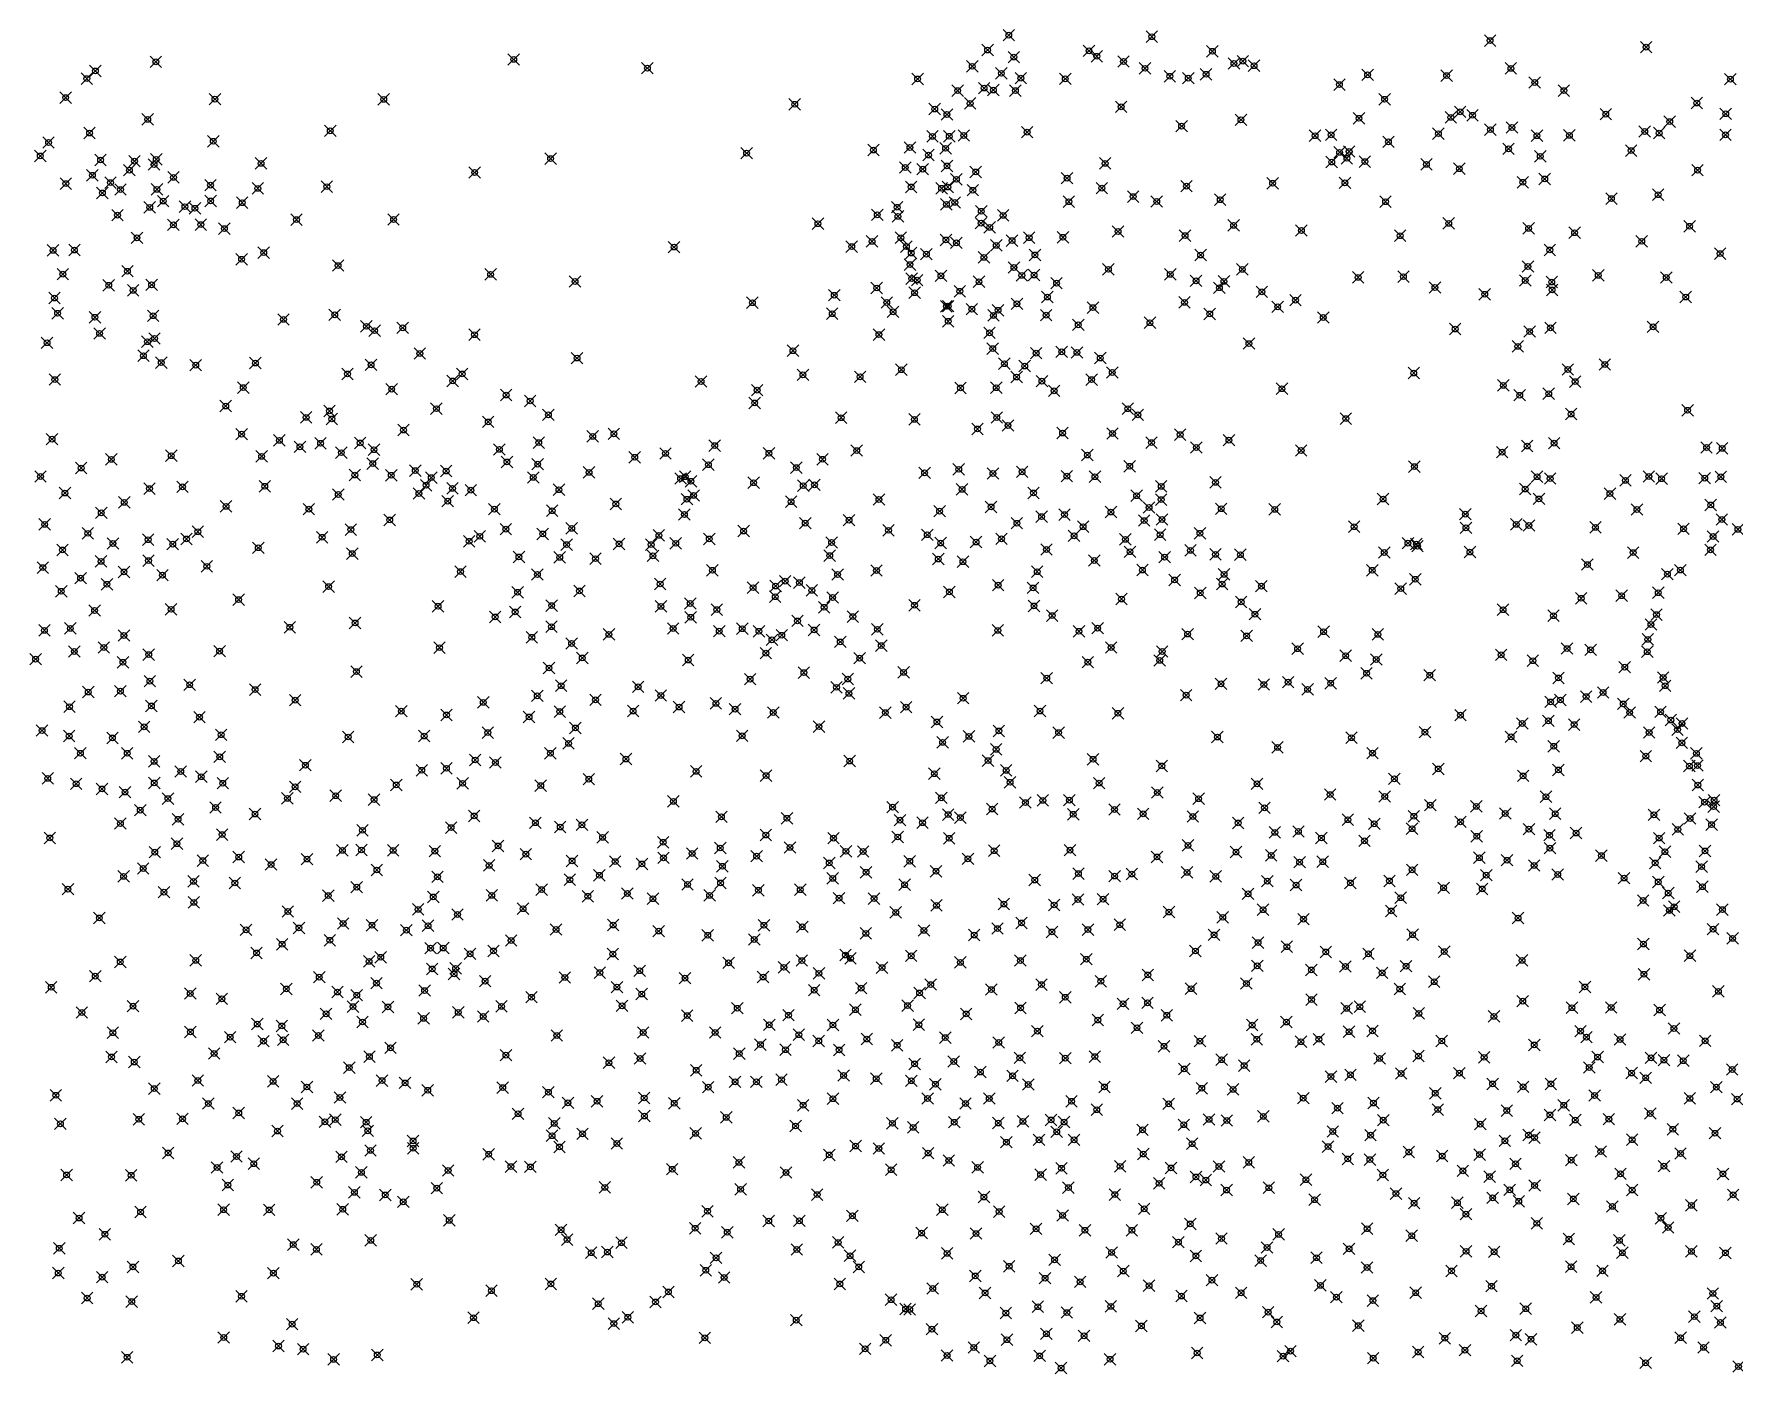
# Model space of a CAD drawing. Header units: millimetres. Extents: x 476859 to 479474, y 2367368 to 2370543.
# Drawn here: x 477273 to 477863, y 2368791 to 2369253 of the extents above; entities that cross this region are included whole.
import ezdxf

# ---------------------------------------------------------------- set-up
doc = ezdxf.new("R2010")
doc.units = ezdxf.units.MM
doc.header["$PDMODE"] = 35
doc.header["$PDSIZE"] = 2

msp = doc.modelspace()

# ---------------------------------------------------------------- linework, layer by layer
for p in [(477611.69, 2369252.755, 15.992), (477661.326, 2369252.234, 17.585), (477604.356, 2369247.602, 15.083), (477613.441, 2369245.146, 16.449), (477639.53, 2369247.329, 16.966), (477642.239, 2369245.45, 17.01), (477682.348, 2369247.157, 18.831), (477778.71, 2369250.87, 17.736), (477832.858, 2369248.592, 16.19), (477294.76, 2369240.348, 16.354), (477315.727, 2369243.5, 16.77), (477439.925, 2369244.337, 16.52), (477486.3, 2369241.319, 16.37), (477599.032, 2369241.951, 15.754), (477609.11, 2369239.522, 15.597), (477651.515, 2369243.612, 17.165), (477658.962, 2369241.255, 17.684), (477680.148, 2369239.182, 18.16), (477689.818, 2369242.936, 18.398), (477692.896, 2369243.734, 18.302), (477696.806, 2369242.162, 18.712), (477785.923, 2369241.239, 15.923), (477291.799, 2369237.688, 16.513), (477580.049, 2369237.57, 15.449), (477593.96, 2369233.534, 15.736), (477603.13, 2369234.396, 16.283), (477606.337, 2369233.72, 16.412), (477613.996, 2369233.514, 16.297), (477615.87, 2369237.836, 16.223), (477631.291, 2369237.619, 17.447), (477667.566, 2369238.498, 17.96), (477673.964, 2369237.831, 17.967), (477726.431, 2369235.602, 18.036), (477736.211, 2369238.985, 18.413), (477763.608, 2369238.737, 17.888), (477794.196, 2369236.351, 17.172), (477804.309, 2369233.54, 17.124), (477862.088, 2369237.492, 14.519), (477284.444, 2369231.104, 16.88), (477336.242, 2369230.545, 17.19), (477394.819, 2369230.49, 16.87), (477537.429, 2369228.772, 16.33), (477598.288, 2369229.097, 16.924), (477650.68, 2369227.905, 18.36), (477742.103, 2369230.525, 18.402), (477850.434, 2369229.209, 15.87), (477312.908, 2369223.549, 17.02), (477586.009, 2369227.116, 15.926), (477590.251, 2369225.227, 15.978), (477692.253, 2369223.388, 18.95), (477733.214, 2369223.918, 18.4), (477765.067, 2369224.226, 18.323), (477768.322, 2369226.166, 18.191), (477772.598, 2369224.963, 18.313), (477818.842, 2369225.357, 17.112), (477841.04, 2369222.786, 16.161), (477860.476, 2369225.489, 16.226), (477278.508, 2369215.511, 16.55), (477292.735, 2369218.815, 16.694), (477335.651, 2369215.951, 16.94), (477376.272, 2369219.563, 17.412), (477585.212, 2369217.654, 16.02), (477591.037, 2369217.675, 16.115), (477596.075, 2369217.964, 17.373), (477618.084, 2369219.113, 17.89), (477671.666, 2369221.186, 18.46), (477717.981, 2369217.888, 19.117), (477723.571, 2369218.172, 18.826), (477743.428, 2369215.757, 18.405), (477760.763, 2369218.59, 18.446), (477778.812, 2369219.982, 18.221), (477786.281, 2369220.736, 17.911), (477794.963, 2369217.879, 17.204), (477806.209, 2369217.999, 17.02), (477832.36, 2369219.354, 16.824), (477837.379, 2369218.79, 16.215), (477860.39, 2369218.195, 16.15), (477275.648, 2369210.872, 16.98), (477315.88, 2369209.688, 16.76), (477452.715, 2369209.947, 16.61), (477520.717, 2369211.839, 16.49), (477564.735, 2369212.893, 15.87), (477577.385, 2369213.791, 15.961), (477583.847, 2369211.173, 16.43), (477589.775, 2369213.502, 16.148), (477726.491, 2369212.092, 18.845), (477729.017, 2369210.044, 18.717), (477729.797, 2369212.394, 18.775), (477785.112, 2369213.338, 18.286), (477796.111, 2369210.727, 17.294), (477827.658, 2369212.712, 16.926), (477293.724, 2369204.165, 16.608), (477296.551, 2369209.457, 16.578), (477306.566, 2369205.921, 16.867), (477308.326, 2369209.057, 16.614), (477315.121, 2369207.888, 16.586), (477352.243, 2369208.274, 16.801), (477426.361, 2369205.12, 16.73), (477575.785, 2369206.864, 15.926), (477581.82, 2369206.286, 16.634), (477590.254, 2369207.39, 17.254), (477600.207, 2369205.317, 17.326), (477645.133, 2369208.268, 18.868), (477723.751, 2369208.739, 19.264), (477735.259, 2369208.898, 18.535), (477756.614, 2369207.947, 18.59), (477768.032, 2369206.432, 18.426), (477850.691, 2369205.928, 16.46), (477284.488, 2369201.272, 17.996), (477297.185, 2369198.03, 17.002), (477299.992, 2369201.622, 16.616), (477303.483, 2369199.204, 16.686), (477316.125, 2369199.276, 18.45), (477321.867, 2369203.418, 16.856), (477334.685, 2369200.732, 16.857), (477351.136, 2369199.605, 16.984), (477375.071, 2369200.203, 17.333), (477577.81, 2369200.107, 17.506), (477588.392, 2369199.64, 17.674), (477590.532, 2369200.072, 17.933), (477593.511, 2369202.75, 17.642), (477599.203, 2369198.971, 16.393), (477631.902, 2369203.144, 18.648), (477643.983, 2369199.703, 18.96), (477673.374, 2369200.366, 18.985), (477703.241, 2369201.379, 19.11), (477728.353, 2369201.544, 19.04), (477790.077, 2369201.74, 18.124), (477797.651, 2369202.87, 17.516), (477313.619, 2369193.029, 19.752), (477318.297, 2369195.196, 19.362), (477325.83, 2369193.268, 16.792), (477329.309, 2369192.698, 16.907), (477334.754, 2369195.239, 17.103), (477345.707, 2369194.649, 17.028), (477572.964, 2369193.077, 16.547), (477590.057, 2369194.069, 18.201), (477592.97, 2369194.734, 18.081), (477632.548, 2369194.997, 18.828), (477654.868, 2369196.757, 18.969), (477663.039, 2369195.048, 19.062), (477685.062, 2369195.687, 19.069), (477742.427, 2369194.998, 18.77), (477820.805, 2369196.063, 17.039), (477837.008, 2369197.417, 16.84), (477302.442, 2369190.31, 20.11), (477321.835, 2369186.95, 20.166), (477331.35, 2369187.057, 17.227), (477364.55, 2369188.769, 17.038), (477398.221, 2369188.811, 17.23), (477545.486, 2369187.368, 15.74), (477566.062, 2369190.45, 15.926), (477573.237, 2369189.888, 16.269), (477602.074, 2369187.54, 17.529), (477602.137, 2369191.675, 17.076), (477605.068, 2369186.081, 17.098), (477609.758, 2369190.248, 18.095), (477689.712, 2369186.771, 19.184), (477764.356, 2369187.458, 18.41), (477847.919, 2369186.455, 16.41), (477309.194, 2369182.473, 20.04), (477339.521, 2369185.657, 17.401), (477564.239, 2369181.213, 15.897), (477574.239, 2369182.495, 16.55), (477589.884, 2369181.739, 17.062), (477593.505, 2369180.729, 17.194), (477612.841, 2369181.481, 17.45), (477618.754, 2369182.51, 18.849), (477630.484, 2369182.655, 19.07), (477649.608, 2369184.671, 19.15), (477672.858, 2369183.217, 19.07), (477713.21, 2369185.002, 19.23), (477747.514, 2369183.182, 18.71), (477792.076, 2369185.738, 17.963), (477808.015, 2369184.216, 16.94), (477831.317, 2369181.244, 16.65), (477280.056, 2369178.105, 19.745), (477287.486, 2369178.213, 19.711), (477345.492, 2369175.023, 21.029), (477353.174, 2369177.317, 17.63), (477495.536, 2369179.24, 16.53), (477557.196, 2369179.409, 15.723), (477576.152, 2369179.406, 16.502), (477577.844, 2369177.191, 16.62), (477583.104, 2369176.775, 17.295), (477603.074, 2369175.671, 16.64), (477607.37, 2369179.827, 17.355), (477620.761, 2369176.527, 19.001), (477678.258, 2369176.479, 19.432), (477799.444, 2369178.242, 16.831), (477858.549, 2369176.977, 16.058), (477283.456, 2369169.865, 19.756), (477305.876, 2369170.874, 20.402), (477378.976, 2369172.838, 17.31), (477431.897, 2369169.783, 17.32), (477577.42, 2369173.173, 16.679), (477578.003, 2369168.32, 16.719), (477588.164, 2369169.28, 18.206), (477613.5, 2369172.173, 18.146), (477616.236, 2369169.445, 18.114), (477620.466, 2369169.536, 18.11), (477646.259, 2369171.529, 19.48), (477667.738, 2369169.792, 19.334), (477692.731, 2369171.526, 19.258), (477732.929, 2369168.733, 19.065), (477748.633, 2369168.989, 18.618), (477791.822, 2369172.521, 17.836), (477816.255, 2369169.444, 16.738), (477839.85, 2369168.694, 16.38), (477299.387, 2369166.003, 20.21), (477307.852, 2369164.234, 20.246), (477314.281, 2369166.163, 20.417), (477461.209, 2369167.325, 17.01), (477551.158, 2369162.548, 16.084), (477565.866, 2369165.054, 16.29), (477579.02, 2369163.422, 17.708), (477579.894, 2369167.796, 17.288), (477594.699, 2369163.921, 18.4), (477601.359, 2369167.238, 18.4), (477628.271, 2369166.718, 19.231), (477676.661, 2369167.533, 19.457), (477684.772, 2369165.136, 19.476), (477686.338, 2369167.351, 19.404), (477699.502, 2369163.726, 19.141), (477759.566, 2369165.216, 18.269), (477776.832, 2369162.886, 18.007), (477790.9, 2369167.667, 17.778), (477800.103, 2369167.121, 16.931), (477800.222, 2369164.389, 16.897), (477280.559, 2369161.568, 20.115), (477522.74, 2369159.942, 16.11), (477569.357, 2369160.023, 16.229), (477571.531, 2369156.802, 16.245), (477590.025, 2369158.72, 18.641), (477590.684, 2369158.767, 18.442), (477598.889, 2369157.719, 18.379), (477607.986, 2369157.327, 18.437), (477614.54, 2369159.552, 16.565), (477625.078, 2369161.901, 18.47), (477640.886, 2369158.243, 19.695), (477672.657, 2369160.065, 19.634), (477704.995, 2369158.525, 19.149), (477711.176, 2369160.832, 19.114), (477846.592, 2369161.929, 15.945), (477281.644, 2369156.301, 20.149), (477294.604, 2369154.905, 20.327), (477314.791, 2369155.419, 20.601), (477360.034, 2369154.147, 21.245), (477377.794, 2369155.738, 21.073), (477388.777, 2369151.76, 19.935), (477401.401, 2369151.254, 17.55), (477550.433, 2369156.126, 16.37), (477590.683, 2369153.524, 18.404), (477606.37, 2369155.552, 18.46), (477624.659, 2369155.639, 18.35), (477635.818, 2369152.263, 19.638), (477660.667, 2369152.999, 19.67), (477681.423, 2369156.057, 19.398), (477720.828, 2369154.828, 19.065), (477766.594, 2369150.822, 17.88), (477799.665, 2369151.231, 16.322), (477835.236, 2369151.59, 16.237), (477277.987, 2369146.054, 20.37), (477296.225, 2369149.295, 20.44), (477312.802, 2369146.414, 20.623), (477315.289, 2369147.554, 27.098), (477391.662, 2369150.255, 19.572), (477426.295, 2369148.863, 17.42), (477566.652, 2369148.896, 16.315), (477605.027, 2369149.491, 16.967), (477695.027, 2369145.781, 19.058), (477788.318, 2369144.801, 16.852), (477792.431, 2369149.949, 16.529), (477311.434, 2369141.558, 20.721), (477317.635, 2369139.179, 20.721), (477350.281, 2369139.008, 21.273), (477407.351, 2369142.33, 19.53), (477461.896, 2369140.737, 16.88), (477536.797, 2369143.299, 16.281), (477606.135, 2369144.034, 16.089), (477621.202, 2369142.445, 16.212), (477630.056, 2369142.923, 18.16), (477635.336, 2369142.705, 17.98), (477643.436, 2369140.745, 19.72), (477280.679, 2369133.293, 20.41), (477329.582, 2369138.275, 20.968), (477382.239, 2369135.257, 21.175), (477390.396, 2369138.403, 20.541), (477422.023, 2369135.241, 19.494), (477540.266, 2369134.924, 16.45), (477560.106, 2369134.258, 16.278), (477574.408, 2369136.717, 16.29), (477610.171, 2369138.78, 16.426), (477614.412, 2369134.176, 16.062), (477617.225, 2369137.984, 16.052), (477640.443, 2369133.281, 17.55), (477647.591, 2369135.732, 19.782), (477752.222, 2369135.547, 17.53), (477805.701, 2369136.792, 15.606), (477818.529, 2369138.516, 15.859), (477346.061, 2369130.5, 21.142), (477397.564, 2369129.961, 20.62), (477418.731, 2369132.828, 19.966), (477437.277, 2369127.924, 19.28), (477504.918, 2369132.638, 16.68), (477524.395, 2369129.628, 16.857), (477594.941, 2369130.374, 16.27), (477607.341, 2369130.458, 16.26), (477623.215, 2369132.728, 17.44), (477627.451, 2369129.374, 17.42), (477706.491, 2369130.105, 18.56), (477783.293, 2369131.284, 16.945), (477788.978, 2369127.861, 15.905), (477799.044, 2369128.388, 15.761), (477808.226, 2369132.574, 15.628), (477339.988, 2369124.092, 21.287), (477375.988, 2369122.404, 21.286), (477413.087, 2369123.201, 20.6), (477445.631, 2369125.856, 17.49), (477523.522, 2369125.185, 16.72), (477653.014, 2369123.18, 19.724), (477806.812, 2369121.325, 15.371), (477847.241, 2369122.634, 14.131), (477367.887, 2369120.175, 21.331), (477376.798, 2369119.623, 21.29), (477401.685, 2369115.776, 20.73), (477431.065, 2369118.609, 20.45), (477451.955, 2369121.052, 19.076), (477553.518, 2369120.059, 16.365), (477578.955, 2369119.47, 16.28), (477600.848, 2369116.159, 16.389), (477607.53, 2369120.119, 16.184), (477611.419, 2369117.36, 16.48), (477656.46, 2369121.046, 19.711), (477728.635, 2369119.748, 17.331), (477279.732, 2369112.608, 21.153), (477345.483, 2369114.354, 21.606), (477358.607, 2369112.206, 21.578), (477365.739, 2369109.971, 21.563), (477372.89, 2369111.186, 21.606), (477386.627, 2369111.301, 21.353), (477448.606, 2369111.422, 20.043), (477467.336, 2369113.575, 19.36), (477474.672, 2369114.454, 17.18), (477509.658, 2369110.395, 16.48), (477630.353, 2369114.748, 17.49), (477647.689, 2369114.586, 17.384), (477661.21, 2369111.429, 19.531), (477671.156, 2369114.19, 19.32), (477676.768, 2369109.745, 19.25), (477688.09, 2369112.28, 18.996), (477791.578, 2369110.225, 15.338), (477800.921, 2369111.239, 15.054), (477853.816, 2369109.715, 13.36), (477859.249, 2369109.428, 13.314), (477300.292, 2369105.614, 21.65), (477321.091, 2369106.867, 21.413), (477352.437, 2369106.649, 21.637), (477380.098, 2369107.938, 21.34), (477390.999, 2369104.148, 21.23), (477391.43, 2369108.973, 21.224), (477434.934, 2369109.054, 20.705), (477437.573, 2369104.716, 20.74), (477448.223, 2369103.961, 20.517), (477481.889, 2369106.338, 19.39), (477492.563, 2369107.665, 16.64), (477507.457, 2369103.75, 16.863), (477528.479, 2369107.715, 16.71), (477547.051, 2369105.652, 16.496), (477558.928, 2369108.666, 16.49), (477638.951, 2369107.116, 17.6), (477713.131, 2369108.683, 17.64), (477782.873, 2369108.109, 15.495), (477275.702, 2369099.672, 21.1), (477289.813, 2369102.585, 21.623), (477384.796, 2369100.161, 21.363), (477397.429, 2369100.098, 21.305), (477405.763, 2369101.712, 20.918), (477411.312, 2369099.273, 21.038), (477416.459, 2369101.558, 20.81), (477446.71, 2369099.343, 20.58), (477466.044, 2369101.08, 19.81), (477497.83, 2369098.953, 19.423), (477499.408, 2369099.589, 16.533), (477501.419, 2369098.01, 16.625), (477537.978, 2369102.743, 16.266), (477582.483, 2369100.932, 16.48), (477594.331, 2369102.155, 16.375), (477606.201, 2369100.706, 16.75), (477616.314, 2369101.281, 16.588), (477631.843, 2369099.794, 17.599), (477641.591, 2369099.594, 17.22), (477653.668, 2369103.224, 17.682), (477683.408, 2369097.616, 18.651), (477752.422, 2369103.113, 15.66), (477795.004, 2369099.578, 15.2), (477799.537, 2369098.953, 14.998), (477825.67, 2369098.324, 13.721), (477833.78, 2369099.678, 13.664), (477838.204, 2369098.909, 13.411), (477853.183, 2369099.096, 13.339), (477858.761, 2369099.542, 13.22), (477284.208, 2369093.912, 21.644), (477313.519, 2369095.474, 21.541), (477324.995, 2369096.097, 21.591), (477353.532, 2369096.263, 21.692), (477379.024, 2369093.422, 21.731), (477407.031, 2369093.786, 21.277), (477409.515, 2369096.63, 21.071), (477418.655, 2369095.539, 20.606), (477425.028, 2369094.93, 21.071), (477455.611, 2369095.081, 20.643), (477500.012, 2369091.785, 17.016), (477502.348, 2369093.1, 16.571), (477523.144, 2369097.513, 16.75), (477540.391, 2369096.489, 16.355), (477544.275, 2369096.79, 16.469), (477566.631, 2369091.691, 16.29), (477595.481, 2369095.209, 16.297), (477620.279, 2369093.971, 16.622), (477656.055, 2369092.994, 17.234), (477664.571, 2369091.66, 18.253), (477664.587, 2369096.253, 18.34), (477741.569, 2369091.846, 15.83), (477790.862, 2369095.306, 15.293), (477795.647, 2369091.902, 15.162), (477820.279, 2369093.722, 13.657), (477296.794, 2369087.057, 21.54), (477304.78, 2369090.682, 21.445), (477340.098, 2369089.306, 21.748), (477368.826, 2369088.352, 22), (477417.025, 2369091.109, 20.917), (477433.21, 2369088.332, 20.81), (477453.256, 2369087.801, 20.69), (477475.338, 2369090.139, 19.5), (477499.118, 2369086.472, 16.917), (477536.164, 2369090.908, 16.257), (477587.689, 2369087.627, 16.483), (477605.553, 2369089.123, 16.752), (477623.088, 2369085.742, 16.75), (477631.026, 2369086.455, 16.485), (477647.154, 2369087.326, 17.26), (477660.364, 2369088.907, 17.645), (477685.409, 2369088.472, 18.49), (477703.976, 2369088.251, 17.729), (477770.11, 2369086.605, 15.264), (477829.651, 2369088.23, 12.239), (477855.252, 2369089.789, 12.294), (477277.159, 2369083.045, 21.51), (477292.126, 2369079.956, 21.547), (477330.297, 2369080.524, 21.751), (477383.38, 2369081.248, 21.69), (477396.891, 2369084.602, 21.539), (477437.188, 2369081.389, 20.747), (477460.048, 2369081.658, 19.77), (477519.697, 2369080.738, 16.89), (477541.067, 2369083.483, 16.3), (477556.274, 2369084.52, 19.37), (477569.956, 2369080.995, 16.77), (477614.509, 2369083.463, 16.695), (477637.483, 2369082.254, 16.605), (477658.667, 2369084.383, 17.073), (477664.861, 2369084.749, 17.196), (477678.028, 2369079.981, 18.468), (477731.55, 2369082.248, 15.928), (477770.333, 2369081.878, 15.247), (477787.776, 2369083.049, 15.183), (477792.187, 2369082.657, 15.086), (477815.255, 2369082.015, 13.577), (477845.834, 2369081.529, 12.276), (477859.128, 2369084.747, 12.325), (477864.717, 2369081.338, 12.411), (477283.357, 2369074.191, 21.67), (477300.864, 2369076.413, 13.25), (477313.06, 2369077.748, 21.514), (477321.59, 2369076.2, 21.69), (477326.359, 2369078.009, 21.68), (477351.287, 2369074.942, 21.86), (477373.434, 2369078.585, 21.659), (477424.461, 2369077.2, 21.067), (477428.137, 2369078.91, 20.943), (477449.978, 2369079.738, 20.67), (477458.271, 2369076.044, 20.625), (477476.46, 2369076.271, 19.33), (477487.609, 2369076.032, 19.596), (477490.287, 2369079.239, 19.082), (477496.132, 2369076.484, 16.606), (477507.774, 2369078.01, 16.83), (477550.218, 2369076.771, 20.33), (477583.414, 2369079.456, 16.507), (477588.056, 2369076.584, 16.669), (477600.339, 2369076.927, 16.77), (477609.181, 2369078.031, 16.72), (477624.794, 2369074.338, 16.924), (477634.328, 2369079.098, 16.671), (477652.15, 2369077.857, 16.744), (477664.22, 2369079.486, 16.74), (477674.737, 2369074.041, 16.84), (477750.208, 2369076.549, 15.661), (477753.142, 2369076.222, 15.237), (477753.533, 2369075.494, 15.196), (477855.178, 2369074.229, 12.139), (477856.055, 2369078.858, 12.63), (477276.528, 2369068.077, 21.582), (477296.713, 2369070.23, 21.703), (477313.194, 2369070.477, 21.618), (477333.431, 2369068.509, 21.67), (477383.908, 2369072.923, 22.561), (477441.74, 2369071.751, 21.73), (477455.864, 2369071.619, 20.662), (477468.293, 2369071.164, 20.482), (477488.225, 2369072.159, 19.164), (477549.572, 2369072.223, 20.607), (477587.223, 2369071.022, 19.54), (477595.782, 2369070.12, 16.89), (477641.377, 2369070.523, 16.679), (477653.757, 2369073.559, 16.651), (477665.759, 2369071.698, 16.46), (477683.411, 2369072.643, 18.321), (477692.064, 2369072.532, 18.235), (477741.995, 2369073.292, 15.422), (477771.725, 2369073.452, 15.092), (477812.477, 2369069.123, 13.509), (477828.353, 2369073.275, 12.28), (477289.642, 2369064.388, 21.686), (477298.769, 2369062.285, 21.712), (477304.684, 2369066.557, 21.753), (477318.022, 2369065.454, 21.58), (477421.462, 2369066.666, 21.102), (477448.139, 2369065.684, 20.716), (477490.74, 2369062.377, 20.305), (477508.858, 2369067.125, 16.77), (477534.114, 2369063.371, 17.611), (477539.036, 2369062.853, 17.624), (477552.304, 2369065.66, 20.109), (477565.787, 2369067.054, 19.48), (477621.565, 2369066.639, 16.88), (477658.073, 2369067.21, 16.653), (477669.241, 2369063.774, 16.569), (477685.736, 2369062.345, 18.073), (477686.379, 2369065.728, 18.053), (477737.813, 2369067.126, 15.764), (477752.747, 2369064.024, 15.15), (477840.221, 2369065.788, 12.42), (477844.729, 2369067.199, 11.18), (477282.92, 2369059.857, 21.492), (477344.449, 2369056.951, 21.83), (477375.691, 2369061.485, 21.948), (477441.278, 2369059.515, 20.837), (477462.741, 2369059.975, 21.69), (477522.959, 2369061.105, 16.905), (477530.651, 2369057.96, 17.256), (477530.781, 2369061.655, 17.077), (477543.354, 2369060.155, 17.68), (477550.55, 2369057.7, 20.2), (477591.075, 2369059.638, 19.49), (477608.026, 2369061.983, 19.86), (477620.114, 2369061.03, 17.151), (477650.821, 2369057.145, 16.924), (477678.138, 2369059.285, 16.114), (477699.336, 2369061.636, 18.15), (477747.696, 2369060.76, 15.001), (477810.295, 2369057.414, 13.465), (477824.353, 2369058.325, 12.26), (477837.052, 2369059.358, 12.436), (477294.482, 2369053.183, 21.666), (477321.022, 2369053.594, 21.73), (477413.658, 2369054.641, 21.427), (477433.492, 2369050.963, 21.134), (477440.416, 2369052.695, 20.99), (477453.079, 2369054.894, 20.61), (477491.011, 2369054.628, 20.182), (477501.167, 2369055.617, 20.483), (477501.32, 2369050.822, 20.381), (477510.397, 2369053.488, 20.477), (477547.634, 2369054.29, 20.17), (477557.584, 2369051.08, 20.21), (477578.981, 2369055.003, 19.47), (477620.442, 2369054.771, 19.943), (477626.74, 2369051.428, 20.405), (477692.334, 2369056.141, 18.034), (477697.123, 2369051.896, 18.126), (477783.19, 2369053.446, 14.499), (477800.689, 2369051.379, 13.83), (477836.432, 2369051.754, 11.18), (477277.077, 2369046.277, 21.482), (477286.064, 2369046.984, 21.366), (477304.678, 2369044.515, 21.842), (477362.218, 2369047.36, 21.91), (477384.855, 2369048.857, 21.76), (477453.037, 2369047.564, 20.651), (477472.957, 2369044.894, 20.439), (477495.234, 2369046.949, 19.965), (477511.235, 2369046.029, 20.365), (477519.221, 2369046.877, 20.362), (477525.004, 2369045.978, 20.161), (477532.923, 2369044.61, 19.789), (477538.396, 2369049.582, 18.653), (477544.14, 2369046.433, 20.11), (477566.083, 2369046.654, 20.24), (477607.891, 2369046.286, 20.09), (477636.057, 2369045.971, 20.33), (477642.535, 2369047.062, 17.23), (477673.757, 2369044.998, 17.35), (477720.943, 2369045.831, 16.518), (477739.771, 2369044.903, 15.912), (477834.525, 2369048.343, 12.665), (477287.45, 2369038.976, 21.292), (477297.697, 2369040.336, 21.659), (477337.876, 2369039.088, 21.8), (477414.151, 2369040.294, 21.862), (477446.213, 2369043.886, 21.126), (477459.988, 2369041.748, 20.47), (477529.514, 2369043.012, 20.334), (477553.229, 2369042.298, 20.37), (477567.437, 2369041.007, 20.516), (477647.232, 2369040.348, 20.159), (477664.932, 2369038.98, 17.64), (477694.218, 2369044.376, 15.756), (477711.916, 2369039.917, 15.788), (477805.405, 2369039.986, 13.6), (477813.579, 2369039.542, 13.418), (477833.244, 2369038.882, 12.8), (477833.425, 2369043.155, 12.646), (477274.025, 2369036.291, 21.2), (477304.305, 2369035.222, 21.721), (477313.253, 2369037.892, 21.821), (477452.158, 2369033.242, 20.869), (477463.689, 2369036.715, 20.559), (477500.468, 2369035.999, 20.316), (477527.384, 2369038.38, 20.394), (477559.95, 2369036.641, 20.42), (477639.14, 2369035.258, 20.11), (477664.057, 2369035.863, 20.28), (477728.588, 2369037.512, 16.253), (477739.22, 2369036.183, 15.682), (477782.531, 2369037.804, 14.19), (477793.532, 2369035.773, 13.728), (477825.421, 2369033.516, 12.94), (477313.67, 2369028.69, 21.767), (477327.47, 2369027.419, 21.883), (477385.34, 2369031.997, 21.89), (477456.363, 2369027.097, 20.919), (477521.937, 2369029.354, 20.333), (477540.6, 2369031.634, 20.402), (477555.857, 2369029.409, 20.455), (477575.215, 2369031.734, 20.49), (477624.871, 2369029.725, 20.027), (477685.331, 2369027.753, 17.86), (477700.181, 2369027.497, 15.99), (477708.62, 2369028.323, 15.828), (477723.381, 2369027.941, 15.72), (477735.837, 2369031.411, 15.891), (477757.759, 2369030.735, 14.78), (477802.422, 2369029.795, 13.77), (477838.761, 2369029.945, 11.18), (477839.443, 2369027.078, 12.77), (477292.299, 2369024.888, 21.382), (477303.419, 2369025.188, 21.432), (477350.179, 2369025.748, 21.84), (477364.069, 2369022.077, 21.95), (477429.357, 2369021.304, 21.52), (477448.079, 2369023.578, 21.24), (477468.301, 2369022.203, 20.893), (477483.103, 2369026.723, 20.355), (477490.954, 2369023.702, 20.351), (477510.062, 2369020.952, 20.678), (477551.911, 2369026.536, 20.372), (477556.239, 2369024.438, 20.486), (477595.849, 2369022.755, 20.07), (477673.26, 2369023.826, 18.36), (477715.385, 2369025.823, 15.882), (477799.7, 2369021.486, 13.878), (477803.108, 2369022.138, 14.05), (477812.03, 2369023.33, 13.696), (477817.918, 2369024.727, 13.776), (477285.786, 2369019.821, 21.392), (477314.188, 2369020.071, 21.33), (477330.881, 2369016.173, 21.887), (477400.914, 2369018.262, 21.92), (477416.595, 2369016.96, 22.166), (477445.223, 2369016.25, 21.661), (477455.893, 2369018.109, 21.404), (477481.336, 2369018.305, 20.507), (477497.272, 2369019.708, 20.914), (477516.707, 2369018.964, 20.617), (477529.986, 2369017.807, 20.929), (477568.862, 2369017.771, 20.402), (477576.083, 2369019.643, 20.439), (477622.529, 2369018.313, 20.02), (477649.567, 2369017.546, 20.01), (477768.413, 2369016.873, 14.45), (477824.921, 2369020.792, 13.808), (477827.136, 2369017.798, 13.955), (477837.851, 2369018.032, 13.919), (477841.409, 2369015.195, 13.875), (477276.247, 2369011.54, 21.037), (477285.653, 2369009.63, 20.976), (477311.688, 2369012.836, 21.379), (477338.398, 2369010.076, 21.842), (477382.467, 2369009.304, 21.76), (477408.846, 2369009.638, 21.777), (477430.923, 2369010.816, 21.757), (477461.299, 2369012.457, 21.385), (477519.184, 2369009.701, 21.34), (477545.842, 2369012.893, 20.98), (477586.778, 2369014.534, 20.457), (477597.884, 2369009.524, 20.483), (477608.259, 2369011.419, 20.5), (477628.986, 2369010.824, 20.09), (477684.078, 2369009.293, 18.85), (477730.616, 2369009.059, 15.456), (477756.085, 2369010.967, 14.83), (477785.964, 2369009.381, 14.61), (477789.877, 2369014.005, 14.564), (477798.943, 2369014.921, 14.671), (477807.889, 2369013.601, 13.925), (477833.897, 2369010.853, 13.82), (477843.746, 2369011.873, 13.865), (477845.294, 2369013.989, 12.74), (477289.551, 2369003.681, 21.059), (477300.678, 2369008.991, 21.15), (477305.807, 2369003.657, 21.18), (477452.636, 2369003.668, 21.471), (477458.939, 2369007.088, 21.134), (477588.728, 2369007.441, 20.683), (477607.332, 2369005, 20.613), (477704.955, 2369005.698, 17.4), (477737.913, 2369003.687, 15.619), (477800.77, 2369006.093, 14.68), (477845.238, 2369007.286, 13.777), (477850.294, 2369003.624, 11.18), (477315.135, 2369000.847, 21.296), (477324.369, 2368997.351, 21.198), (477337.889, 2369002.412, 21.389), (477367.631, 2368999.513, 21.793), (477408.006, 2368997.773, 21.645), (477416.569, 2368998.44, 21.714), (477426.519, 2369001.325, 21.714), (477433.551, 2369000.468, 21.694), (477478.849, 2369001.66, 21.28), (477503.198, 2368997.364, 21.25), (477556.484, 2369000.952, 21.19), (477604.491, 2369001.103, 20.397), (477610.805, 2368997.725, 20.45), (477640.94, 2369001.568, 20.15), (477664.807, 2368999.258, 19.65), (477760.713, 2368998.237, 14.66), (477802.405, 2368997.863, 14.859), (477832.748, 2369002.677, 13.827), (477847.853, 2368999.227, 13.703), (477850.673, 2368999.402, 12.52), (477278.235, 2368994.939, 21.214), (477288.094, 2368993.08, 21.232), (477315.206, 2368993.36, 21.232), (477331.503, 2368995.533, 21.215), (477338.956, 2368993.271, 21.255), (477364.061, 2368992.013, 21.744), (477399.166, 2368992.684, 21.62), (477422.173, 2368993.237, 21.532), (477449.297, 2368992.434, 21.392), (477465.956, 2368994.686, 21.042), (477527.463, 2368995.901, 21.39), (477585.862, 2368996.579, 20.79), (477612.126, 2368993.593, 20.501), (477643.063, 2368993.313, 19.935), (477697.823, 2368993.05, 18.17), (477745.498, 2368994.811, 15.617), (477790.161, 2368995.814, 14.66), (477850.773, 2368992.649, 13.736), (477297.053, 2368991.286, 21.279), (477305.034, 2368990.188, 21.309), (477319.945, 2368987.943, 21.109), (477361.376, 2368988.01, 21.577), (477378.132, 2368988.922, 21.713), (477391.437, 2368987.59, 21.687), (477495.314, 2368986.982, 21.27), (477588.287, 2368988.207, 20.857), (477617.468, 2368986.568, 20.471), (477623.519, 2368987.318, 20.351), (477632.715, 2368987.382, 20.136), (477663.237, 2368990.054, 19.393), (477677.549, 2368987.9, 19.626), (477723.207, 2368989.34, 17.01), (477742.129, 2368988.675, 15.88), (477757.942, 2368985.668, 15.64), (477798.068, 2368988.58, 14.596), (477853.146, 2368986.697, 13.755), (477856.406, 2368987.395, 11.18), (477310.348, 2368983.922, 20.945), (477323.448, 2368980.76, 21.066), (477336.458, 2368984.847, 21.442), (477350.14, 2368982.583, 21.443), (477426.191, 2368981.913, 21.51), (477447.429, 2368979.553, 21.599), (477511.988, 2368981.599, 21.262), (477534.711, 2368981.124, 21.42), (477571.377, 2368984.973, 21.019), (477573.949, 2368980.449, 21.009), (477581.769, 2368979.581, 21.133), (477590.665, 2368982.379, 20.787), (477594.907, 2368981.351, 20.72), (477605.912, 2368984.312, 20.692), (477634.073, 2368982.485, 20.11), (477648.383, 2368984.158, 19.864), (477658.331, 2368982.664, 19.82), (477675.563, 2368981.726, 18.968), (477700.431, 2368984.752, 18.166), (477729.357, 2368980.601, 17.013), (477752.254, 2368981.792, 15.651), (477768.449, 2368979.864, 15.27), (477773.925, 2368985.251, 14.84), (477783.974, 2368982.77, 14.67), (477801.301, 2368982.698, 14.51), (477835.555, 2368982.293, 13.95), (477848.073, 2368981.045, 13.848), (477856.252, 2368985.152, 12.37), (477278.945, 2368974.296, 20.79), (477303.443, 2368979.284, 21.12), (477338.756, 2368975.452, 21.441), (477387.449, 2368976.932, 21.677), (477418.184, 2368977.886, 21.476), (477456.049, 2368978.074, 21.577), (477463.583, 2368978.827, 21.369), (477470.757, 2368974.492, 21.901), (477527.397, 2368975.303, 21.429), (477550.867, 2368974.216, 21.205), (477573.156, 2368974.616, 21.049), (477591.026, 2368974.179, 20.881), (477691.29, 2368979.503, 18.468), (477703.997, 2368976.222, 18.029), (477712.2, 2368976.549, 17.695), (477720.152, 2368974.272, 17.855), (477738.502, 2368979.2, 16.04), (477751.623, 2368977.485, 15.859), (477774.062, 2368974.875, 15.013), (477792.184, 2368977.352, 14.581), (477799.309, 2368975.232, 14.58), (477808.524, 2368975.974, 14.55), (477837.368, 2368974.236, 13.91), (477843.84, 2368977.251, 13.975), (477855.574, 2368978.904, 12.85), (477315.367, 2368969.371, 20.781), (477323.053, 2368972.294, 20.681), (477380.455, 2368969.977, 21.484), (477387.081, 2368970.111, 21.554), (477398.087, 2368969.96, 21.603), (477412.548, 2368969.718, 21.497), (477434.463, 2368971.525, 21.822), (477444.1, 2368968.669, 21.785), (477491.777, 2368972.792, 21.31), (477501.82, 2368968.905, 21.505), (477511.584, 2368970.805, 21.459), (477524.196, 2368967.96, 21.444), (477535.777, 2368970.995, 21.376), (477555.197, 2368969.645, 21.203), (477561.151, 2368969.575, 21.11), (477606.607, 2368969.855, 20.681), (477632.936, 2368970.05, 20.34), (477673.881, 2368971.717, 19.335), (477690.539, 2368969.401, 18.422), (477702.758, 2368968.236, 18.113), (477735.109, 2368973.303, 16.709), (477799.482, 2368970.753, 14.252), (477817.315, 2368968.149, 14.151), (477839.384, 2368969.501, 13.906), (477853.269, 2368969.772, 12.88), (477311.355, 2368963.677, 20.735), (477332.051, 2368966.415, 20.634), (477344.48, 2368967.666, 21.12), (477355.722, 2368965.059, 21.679), (477368.187, 2368966.949, 21.428), (477392.438, 2368963.173, 21.53), (477431.395, 2368964.758, 21.622), (477460.145, 2368966.297, 21.6), (477475.118, 2368966.102, 21.347), (477484.412, 2368965.259, 21.255), (477491.889, 2368967.406, 21.228), (477512.312, 2368964.454, 21.462), (477549.398, 2368965.616, 21.335), (477562.18, 2368962.379, 21.143), (477577.316, 2368966.19, 20.927), (477586.442, 2368962.731, 21.023), (477597.533, 2368967.061, 21.021), (477635.866, 2368961.911, 20.262), (477663.121, 2368967.709, 19.45), (477673.547, 2368962.337, 18.937), (477712.611, 2368965.904, 18.025), (477720.64, 2368966.052, 17.97), (477751.646, 2368963.226, 16.54), (477774.982, 2368967.429, 14.942), (477784.581, 2368966.564, 14.576), (477793.984, 2368964.73, 14.356), (477835.975, 2368965.632, 13.921), (477852.103, 2368964.327, 13.86), (477285.236, 2368956.516, 20.05), (477304.539, 2368960.959, 20.62), (477328.795, 2368959.218, 20.587), (477343.144, 2368958.665, 21.039), (477385.438, 2368957.221, 21.581), (477413.461, 2368960.791, 21.597), (477449.612, 2368956.362, 21.637), (477459.382, 2368959.787, 21.64), (477469.627, 2368961.328, 21.592), (477500.233, 2368958.159, 21.513), (477511.686, 2368958.67, 21.52), (477524.811, 2368956.147, 21.43), (477539.359, 2368956.334, 21.204), (477550.602, 2368960.27, 21.351), (477575.553, 2368958.058, 20.967), (477620.689, 2368959.692, 20.59), (477648.429, 2368961.049, 19.889), (477654.406, 2368961.752, 19.541), (477683.502, 2368960.942, 18.841), (477701.41, 2368959.313, 18.225), (477711.388, 2368957.942, 18.024), (477730.215, 2368958.675, 16.877), (477743.779, 2368959.383, 16.615), (477762.585, 2368957.008, 16.33), (477775.976, 2368956.612, 15.97), (477777.378, 2368961.373, 15.34), (477802.166, 2368961.606, 14.802), (477825.189, 2368960.359, 14.055), (477837.062, 2368959.018, 13.862), (477852.365, 2368957.385, 13.803), (477318.534, 2368955.498, 20.612), (477328.906, 2368951.931, 20.571), (477375.558, 2368954.288, 21.473), (477412.013, 2368953.82, 21.403), (477432.301, 2368954.363, 21.22), (477465.623, 2368954.054, 21.715), (477479.339, 2368955.013, 21.773), (477488.231, 2368953.203, 21.749), (477507.882, 2368954.359, 21.458), (477552.801, 2368953.384, 21.403), (477564.949, 2368953.256, 21.12), (477586.617, 2368950.89, 20.774), (477609.997, 2368951.359, 20.859), (477627.431, 2368951.029, 20.31), (477635.679, 2368952.926, 19.99), (477644.418, 2368953.055, 19.65), (477694.73, 2368954.913, 18.34), (477747.687, 2368953.558, 16.759), (477831.799, 2368952.576, 13.991), (477840.536, 2368955.163, 13.742), (477842.576, 2368950.427, 13.753), (477296.129, 2368946.552, 19.97), (477361.553, 2368948.77, 20.883), (477380.731, 2368944.614, 20.859), (477406.773, 2368949.497, 21.19), (477420.404, 2368947.739, 21.17), (477443.161, 2368949.724, 21.52), (477572.465, 2368948.452, 20.934), (477616.128, 2368944.808, 20.463), (477650.217, 2368944.174, 19.786), (477667.268, 2368948.569, 19.12), (477685.932, 2368946.754, 18.597), (477699.925, 2368949.394, 18.016), (477713.958, 2368946.113, 18.129), (477744.372, 2368948.981, 16.926), (477788.414, 2368946.501, 15.629), (477840.909, 2368949.126, 13.787), (477859.31, 2368949.417, 13.92), (477347.042, 2368942.414, 20.284), (477365.385, 2368943.081, 20.707), (477376.102, 2368938.793, 20.763), (477390.737, 2368943.995, 21.301), (477402.674, 2368942.295, 21.241), (477410.202, 2368943.847, 21.259), (477439.024, 2368938.719, 21.013), (477454.603, 2368942.542, 21.127), (477474.409, 2368944.074, 21.522), (477490.234, 2368941.974, 21.27), (477507.241, 2368940.542, 21.24), (477523.392, 2368939.063, 21.32), (477526.726, 2368944.011, 21.433), (477540.057, 2368943.459, 21.133), (477562.103, 2368941.195, 21.006), (477582.243, 2368942.206, 20.852), (477599.705, 2368940.615, 20.839), (477607.786, 2368942.861, 20.747), (477626.676, 2368941.69, 20.341), (477639.169, 2368942.494, 19.789), (477682.921, 2368940.658, 18.566), (477751.827, 2368940.727, 16.509), (477856.074, 2368942.65, 13.397), (477862.842, 2368939.447, 13.417), (477350.679, 2368934.412, 19.498), (477359.567, 2368937.396, 20.221), (477393.771, 2368932.908, 21.425), (477411.064, 2368936.049, 21.213), (477415.471, 2368936.106, 21.135), (477424.769, 2368934.099, 21.069), (477432.904, 2368935.092, 21.113), (477474.296, 2368934.001, 21.354), (477555.044, 2368933.675, 21.2), (477556.793, 2368932.503, 21.197), (477577.84, 2368933.381, 21.017), (477676.429, 2368935.073, 18.76), (477698.18, 2368937.992, 18.087), (477708.183, 2368936.56, 18.106), (477721.686, 2368934.749, 18.254), (477736.494, 2368934.079, 16.984), (477762.794, 2368934.861, 16.47), (477831.89, 2368937.477, 14.184), (477848.05, 2368933.433, 14.07), (477303.39, 2368931.273, 19.698), (477329.579, 2368931.804, 19.889), (477389.732, 2368931.465, 20.782), (477411.631, 2368928.863, 20.545), (477419.215, 2368927.094, 20.916), (477419.755, 2368929.039, 21.026), (477469.805, 2368927.564, 21.156), (477483.643, 2368928.214, 21.009), (477514.486, 2368930.971, 21.36), (477533.67, 2368929.407, 21.242), (477539.902, 2368931.756, 21.307), (477545.834, 2368927.326, 21.334), (477567.731, 2368929.313, 21.012), (477594.91, 2368931.121, 20.878), (477615.732, 2368931.755, 20.758), (477638.604, 2368932.222, 20.232), (477659.927, 2368926.77, 19.842), (477697.931, 2368929.916, 18.271), (477716.672, 2368928.51, 17.541), (477728.487, 2368929.688, 17.944), (477741.261, 2368927.505, 16.91), (477749.545, 2368929.793, 16.741), (477789.807, 2368931.816, 15.89), (477832.1, 2368927.002, 14.599), (477279.43, 2368922.474, 19.385), (477294.731, 2368926.345, 19.367), (477361.014, 2368921.922, 20.01), (477372.45, 2368926.011, 20.703), (477378.752, 2368920.821, 20.602), (477392.306, 2368923.921, 20.622), (477408.992, 2368921.354, 20.575), (477429.984, 2368924.595, 20.9), (477457.657, 2368925.876, 21.236), (477475.719, 2368922.549, 20.859), (477499.345, 2368925.644, 21.162), (477526.436, 2368926.044, 21.357), (477544.186, 2368921.472, 21.211), (477560.476, 2368922.193, 21.14), (477584.605, 2368923.434, 21.004), (477605.656, 2368921.699, 20.9), (477623.031, 2368923.409, 20.602), (477643.633, 2368924.582, 20.149), (477674.951, 2368922, 19.78), (477694.136, 2368923.778, 19.78), (477747.395, 2368921.879, 16.84), (477759.316, 2368924.414, 16.336), (477811.605, 2368922.594, 15.604), (477857.908, 2368921.068, 14.171), (477307.811, 2368915.945, 19.16), (477327.687, 2368920.346, 19.75), (477338.648, 2368918.49, 19.724), (477384.142, 2368915.776, 20.833), (477385.425, 2368919.731, 20.557), (477396.274, 2368915.67, 20.61), (477435.696, 2368915.848, 20.937), (477446.081, 2368919.036, 21.19), (477477.503, 2368916.06, 20.855), (477484.315, 2368920.139, 20.933), (477517.491, 2368915.222, 21.17), (477558.456, 2368914.707, 21.218), (477576.593, 2368916.119, 21.022), (477580.748, 2368920.513, 21.102), (477615.778, 2368915.333, 20.827), (477631.283, 2368919.027, 20.431), (477651.343, 2368916.73, 20.196), (477659.848, 2368917.106, 19.812), (477716.724, 2368918.203, 18.391), (477728.935, 2368915.16, 17.859), (477733.511, 2368915.737, 17.84), (477790.015, 2368917.676, 16.01), (477807.114, 2368915.409, 15.614), (477820.699, 2368915.495, 14.75), (477290.055, 2368913.757, 19.025), (477350.936, 2368909.734, 19.93), (477359.457, 2368909.064, 19.415), (477374.809, 2368913.289, 20.22), (477387.451, 2368910.442, 20.485), (477408.636, 2368911.705, 20.709), (477420.67, 2368913.789, -974.561), (477429.329, 2368912.365, 20.801), (477500.116, 2368912.656, 21.24), (477528.585, 2368909.459, 21.468), (477535.257, 2368912.795, 21.332), (477550.688, 2368909.402, 21.208), (477580.488, 2368909.509, 21.195), (477596.905, 2368913.244, 21.065), (477642.578, 2368911.129, 20.327), (477666.514, 2368912.767, 19.78), (477696.145, 2368909.384, 18.905), (477708.016, 2368910.421, 18.682), (477753.993, 2368913.42, 16.66), (477780.042, 2368912.377, 16.114), (477837.537, 2368914.577, 14.255), (477300.81, 2368906.738, 19.275), (477327.716, 2368906.982, 19.713), (477341.545, 2368905.191, 19.111), (477353.105, 2368903.782, 19.11), (477359.931, 2368904.245, 19.18), (477372.12, 2368905.777, 19.967), (477454.887, 2368905.756, 20.86), (477484.852, 2368906.808, 21.055), (477509.818, 2368906.811, 21.079), (477538.848, 2368906.025, 21.5), (477545.754, 2368903.865, 21.386), (477562.435, 2368904.52, 21.115), (477589.645, 2368905.031, 21.079), (477608.196, 2368903.356, 20.922), (477621.619, 2368907.266, 20.957), (477656.187, 2368908.439, 20.2), (477678.027, 2368903.799, 19.547), (477697.743, 2368904.464, 19.018), (477713.066, 2368903.597, 18.259), (477719.289, 2368904.446, 18.162), (477729.751, 2368907.058, 17.805), (477737.887, 2368907.354, 17.79), (477761.916, 2368903.856, 17.061), (477810.075, 2368907.255, 15.569), (477812.134, 2368905.196, 15.446), (477823.791, 2368904.388, 15.198), (477842.5, 2368908.191, 14.107), (477853.338, 2368903.927, 14.239), (477300.364, 2368898.323, 18.825), (477335.973, 2368899.516, 18.777), (477389.852, 2368898.425, 19.425), (477397.177, 2368901.485, 20.04), (477437.208, 2368898.95, 20.696), (477483.741, 2368897.794, 20.838), (477518.171, 2368899.466, 21.126), (477525.505, 2368902.586, 21.252), (477534.228, 2368900.837, 21.424), (477552.818, 2368900.755, 21.24), (477572.962, 2368902.377, 21.181), (477615.531, 2368897.999, 20.8), (477631.288, 2368897.914, 20.334), (477641.539, 2368898.441, 20.207), (477665.553, 2368902.012, 20.039), (477685.559, 2368897.351, 19.412), (477740.378, 2368897.807, 17.432), (477753.871, 2368898.636, 17.375), (477776.642, 2368898.188, 16.983), (477794.046, 2368902.497, 15.887), (477815.999, 2368898.292, 15.417), (477834.536, 2368898.009, 14.884), (477839.022, 2368897.227, 14.784), (477845.738, 2368897.024, 14.185), (477308.264, 2368896.558, 18.624), (477382.868, 2368894.627, 19.53), (477472.964, 2368896.315, 20.651), (477503.244, 2368893.692, 21.126), (477554.388, 2368891.88, 21.209), (477579.028, 2368895.904, 20.887), (477592.585, 2368896.753, 21.073), (477601.838, 2368893.074, 21.058), (477613.005, 2368891.773, 20.695), (477672.585, 2368894.147, 19.688), (477693.38, 2368895.308, 19.067), (477723.482, 2368891.5, 17.89), (477730.243, 2368892.121, 17.737), (477747.827, 2368892.594, 17.417), (477768.046, 2368892.682, 17.261), (477813.111, 2368894.653, 15.468), (477827.805, 2368892.727, 15.027), (477832.686, 2368891.096, 15.055), (477862.715, 2368893.972, 13.932), (477315.198, 2368887.346, 18.42), (477330.294, 2368890.151, 18.514), (477356.421, 2368889.842, 19.07), (477368.173, 2368887.897, 19.154), (477394.225, 2368890.117, 19.366), (477402.199, 2368889.324, 19.569), (477410.064, 2368886.75, 19.761), (477436.09, 2368887.684, 20.069), (477451.933, 2368886.083, 20.537), (477507.403, 2368887.836, 21.076), (477516.699, 2368889.678, 21.139), (477524.128, 2368889.68, 21.23), (477532.814, 2368890.443, 21.464), (477565.722, 2368890.783, 21.22), (477577.881, 2368890.054, 21.073), (477586.241, 2368888.857, 20.997), (477618.448, 2368888.758, 20.636), (477644.883, 2368887.903, 20.251), (477678.663, 2368887.466, 19.354), (477689.525, 2368887.06, 18.888), (477759.69, 2368885.712, 17.235), (477779.565, 2368888.967, 16.994), (477790.163, 2368887.941, 15.913), (477799.793, 2368888.942, 15.859), (477857.207, 2368887.837, 14.237), (477281.037, 2368885.025, 17.684), (477333.949, 2368882.152, 18.394), (477364.773, 2368882.145, 19.148), (477379.617, 2368884.267, 19.275), (477458.735, 2368882.392, 20.648), (477468.821, 2368882.957, 20.692), (477485.176, 2368884.079, 20.698), (477495.636, 2368882.24, 20.735), (477540.358, 2368881.556, 21.373), (477550.681, 2368883.828, 21.284), (477583.532, 2368883.912, 21.156), (477596.678, 2368882.189, 21.15), (477604.933, 2368883.916, 20.858), (477633.477, 2368882.93, 20.326), (477642.229, 2368880.019, 20.67), (477667.173, 2368882.059, 19.775), (477713.875, 2368884.025, 18.12), (477725.75, 2368880.554, 17.932), (477738.224, 2368882.342, 17.557), (477760.565, 2368880.058, 17.293), (477784.491, 2368879.707, 17.27), (477804.238, 2368881.547, 15.713), (477814.959, 2368884.945, 15.65), (477848.017, 2368883.946, 14.571), (477864.443, 2368883.696, 14.197), (477282.61, 2368875.137, 17.22), (477309.813, 2368876.697, 18.19), (477324.972, 2368876.84, 18.336), (477344.493, 2368878.885, 18.583), (477374.4, 2368875.821, 19.312), (477378.011, 2368876.565, 19.44), (477388.717, 2368875.678, 19.104), (477441.414, 2368878.613, 19.55), (477454.001, 2368875.281, 20.485), (477485.26, 2368877.819, 20.734), (477513.663, 2368877.366, 20.99), (477537.713, 2368874.37, 21.35), (477571.302, 2368875.292, 21.411), (477578.511, 2368873.894, 21.133), (477592.793, 2368875.677, 21.102), (477608.068, 2368875.406, 20.704), (477616.607, 2368875.982, 20.745), (477626.357, 2368876.465, 20.458), (477630.864, 2368875.73, 20.505), (477672.412, 2368874.794, 19.376), (477681.178, 2368876.645, 18.98), (477687.352, 2368876.281, 18.722), (477700.023, 2368877.695, 18.107), (477741.647, 2368876.381, 17.52), (477775.301, 2368874.999, 17.156), (477799.473, 2368878.211, 15.887), (477808.272, 2368876.436, 15.788), (477819.904, 2368876.743, 15.4), (477834.281, 2368878.707, 14.93), (477357.941, 2368872.61, 18.84), (477389.272, 2368872.703, 18.98), (477404.979, 2368869.17, 19.181), (477453.217, 2368870.987, 20.464), (477463.763, 2368871.666, 26.663), (477475.716, 2368868.286, 20.349), (477503.02, 2368871.812, 20.96), (477610.853, 2368868.738, 20.701), (477622.194, 2368869.575, 20.546), (477628.318, 2368872.344, 20.595), (477634.349, 2368869.57, 20.578), (477658.116, 2368873.049, 20.121), (477675.323, 2368868.207, 18.973), (477724.112, 2368872.478, 17.684), (477737.225, 2368871.203, 17.513), (477783.837, 2368869.231, 16.375), (477792.02, 2368871.223, 15.606), (477794.096, 2368870.338, 16.03), (477827.985, 2368869.609, 15.838), (477842.124, 2368873.219, 14.982), (477856.742, 2368871.865, 14.5), (477320.008, 2368865.023, 17.51), (477343.738, 2368863.783, 18.187), (477380.151, 2368863.67, 18.32), (477390.214, 2368865.893, 18.8), (477405.01, 2368866.636, 20.41), (477431.218, 2368864.559, 19.472), (477455.792, 2368867.097, 20.402), (477518.053, 2368861.733, 21.12), (477549.403, 2368864.32, 21.212), (477558.531, 2368867.415, 21.398), (477566.615, 2368866.564, 21.307), (477583.721, 2368864.963, 21.239), (477590.881, 2368862.409, 21.109), (477658.362, 2368864.639, 19.72), (477694.968, 2368861.759, 18.058), (477722.475, 2368867.218, 17.754), (477729.322, 2368862.945, 17.525), (477737.024, 2368862.695, 17.548), (477750.496, 2368865.32, 17.44), (477762.093, 2368863.957, 17.079), (477775.072, 2368864.439, 16.94), (477806.874, 2368862.511, 15.77), (477817.111, 2368865.502, 15.671), (477844.793, 2368864.841, 14.825), (477284.778, 2368857.376, 16.71), (477307.16, 2368857.262, 16.58), (477336.963, 2368859.964, 18.234), (477349.719, 2368861.283, 18.21), (477387.045, 2368858.265, 18.474), (477417.165, 2368858.946, 18.84), (477438.95, 2368860.292, 21.372), (477445.709, 2368860.183, 22.762), (477494.91, 2368859.375, 20.783), (477534.39, 2368858.244, 21.346), (477570.884, 2368859.192, 21.303), (477600.88, 2368860.01, 21.02), (477622.726, 2368857.501, 20.573), (477629.97, 2368859.706, 20.415), (477650.33, 2368860.376, 19.609), (477667.981, 2368859.811, 19.514), (477676.637, 2368856.693, 18.748), (477684.622, 2368860.317, 18.734), (477714.797, 2368855.724, 17.881), (477741.5, 2368857.375, 17.387), (477769.231, 2368858.803, 16.995), (477778.532, 2368856.812, 16.842), (477787.535, 2368861.239, 16.365), (477823.936, 2368857.771, 15.546), (477839.015, 2368860.424, 15.376), (477859.511, 2368857.741, 14.452), (477340.716, 2368853.892, 17.6), (477371.569, 2368854.861, 0.14), (477384.625, 2368851.353, 18.618), (477395.337, 2368850.468, 18.639), (477413.212, 2368852.805, 20.41), (477471.532, 2368853.061, 20.098), (477518.652, 2368852.399, 20.991), (477545.207, 2368850.582, 21.22), (477632.387, 2368852.985, 20.21), (477648.499, 2368850.566, 19.54), (477663.855, 2368854.479, 19.499), (477680.054, 2368855.632, 18.748), (477687.283, 2368852.156, 18.634), (477701.942, 2368852.954, 17.96), (477746.021, 2368850.922, 17.173), (477785.517, 2368852.215, 16.575), (477794.158, 2368853.713, 16.099), (477827.996, 2368852.144, 15.382), (477863.056, 2368850.501, 14.169), (477310.431, 2368844.54, 15.52), (477339.252, 2368845.342, 17.816), (477355.073, 2368845.266, 16.687), (477380.576, 2368845.473, 18.148), (477401.606, 2368848.065, 20.067), (477507.138, 2368844.797, 20.91), (477588.631, 2368845.318, 20.929), (477603.073, 2368849.732, 20.837), (477608.372, 2368844.666, 20.468), (477658.693, 2368845.65, 19.129), (477717.816, 2368848.799, 17.76), (477752.34, 2368847.616, 17.099), (477767.357, 2368847.749, 17.206), (477779.593, 2368849.457, 17.101), (477788.654, 2368848.244, 16.612), (477807.582, 2368849.074, 16.07), (477821.131, 2368846.463, 15.657), (477848.55, 2368846.846, 14.53), (477289.087, 2368842.446, 15.12), (477417.563, 2368841.637, 18.623), (477456.332, 2368838.362, 19.401), (477502.872, 2368838.9, 20.741), (477528.382, 2368841.416, 21.137), (477539.051, 2368841.472, 21.24), (477557.433, 2368843.205, 21.168), (477621.142, 2368838.704, 20.309), (477630.366, 2368843.341, 20.085), (477638.129, 2368838.192, 19.892), (477654.409, 2368838.184, 19.756), (477674.67, 2368840.379, 18.71), (477736.058, 2368838.743, 17.834), (477770.333, 2368843.775, 17.097), (477794.936, 2368840.608, 16.119), (477837.969, 2368842.364, 14.796), (477840.497, 2368839.153, 14.707), (477298.057, 2368836.814, 14.53), (477363.413, 2368833.211, 16.53), (477390.297, 2368834.691, 16.73), (477458.437, 2368834.97, 20.753), (477477.316, 2368833.87, 19.751), (477514.007, 2368837.516, 20.823), (477552.498, 2368833.994, 21.346), (477581.453, 2368837.225, 20.905), (477600.318, 2368837.059, 20.792), (477670.54, 2368834.08, 18.614), (477685.507, 2368835.326, 18.53), (477701.323, 2368832.226, 18.206), (477705.321, 2368836.784, 18.122), (477751.519, 2368836.294, 17.36), (477806.048, 2368835.149, 15.415), (477823.572, 2368834.68, 15.522), (477282.22, 2368831.967, 14.26), (477323.57, 2368827.545, 15.73), (477371.462, 2368831.573, 16.631), (477466.804, 2368830.408, 20.777), (477472.403, 2368830.653, 19.716), (477510.132, 2368828.63, 20.655), (477538.134, 2368831.528, 21.32), (477556.603, 2368829.368, 21.081), (477590.306, 2368830.188, 20.896), (477627.607, 2368827.949, 19.83), (477647.382, 2368830.511, 19.66), (477676.617, 2368829.301, 18.403), (477699.098, 2368827.687, 18.042), (477718.455, 2368828.681, 17.933), (477729.757, 2368831.766, 17.804), (477770.369, 2368830.897, 16.549), (477780.098, 2368830.716, 16.76), (477824.589, 2368830.413, 15.168), (477848.542, 2368830.874, 14.364), (477860.338, 2368830.347, 14.22), (477281.873, 2368823.361, 13.42), (477297.117, 2368821.921, 13.27), (477307.799, 2368825.489, 14.28), (477356.51, 2368823.312, 16.831), (477506.557, 2368824.335, 20.136), (477512.949, 2368821.809, 20.466), (477559.64, 2368825.485, 20.972), (477600.063, 2368822.37, 20.699), (477611.824, 2368825.7, 20.423), (477624.284, 2368821.565, 19.828), (477636.451, 2368820.309, 19.706), (477651.429, 2368824.051, 19.448), (477682.194, 2368820.883, 18.001), (477736.021, 2368825.296, 17.774), (477765.306, 2368824.091, 16.787), (477806.815, 2368825.541, 15.524), (477817.715, 2368824.132, 14.668), (477291.914, 2368814.685, 12.32), (477345.452, 2368815.292, 15.774), (477406.26, 2368819.479, 16.71), (477432.181, 2368817.241, 20.046), (477452.786, 2368819.58, 18.719), (477493.603, 2368816.814, 19.41), (477553.083, 2368819.575, 44.332), (477585.309, 2368817.995, 20.865), (477603.47, 2368816.464, 20.622), (477660.352, 2368818.983, 19.766), (477671.607, 2368815.377, 18.41), (477692.308, 2368816.492, 17.783), (477719.831, 2368819.089, 17.775), (477725.356, 2368814.997, 17.62), (477752.881, 2368816.533, 16.89), (477779.201, 2368818.792, 15.979), (477815.48, 2368814.928, 14.423), (477855.975, 2368816.29, 13.817), (477307.368, 2368813.449, 13.59), (477469.265, 2368812.709, 18.649), (477489.118, 2368813.345, 19.359), (477570.854, 2368814.099, 20.791), (477575.875, 2368810.879, 20.773), (477577.322, 2368810.739, 20.789), (477610.657, 2368809.494, 20.314), (477621.774, 2368811.678, 20.132), (477631.855, 2368809.658, 19.864), (477647.095, 2368811.786, 19.473), (477701.713, 2368809.785, 17.621), (477738.034, 2368813.801, 17.432), (477775.566, 2368810.194, 16.039), (477791.051, 2368810.989, 15.809), (477857.338, 2368811.861, 13.723), (477363.04, 2368805.635, 15.298), (477425.973, 2368807.868, 17.747), (477474.636, 2368805.816, 18.58), (477479.493, 2368808.004, 18.663), (477537.968, 2368807.029, 21.12), (477585.047, 2368803.887, 20.559), (477657.712, 2368804.997, 19.318), (477678.053, 2368807.781, 17.985), (477704.699, 2368806.391, 17.38), (477732.952, 2368805.138, 17.252), (477808.954, 2368804.424, 14.89), (477823.765, 2368807.284, 14.2), (477849.57, 2368808.229, 14.268), (477858.61, 2368806.212, 13.665), (477339.289, 2368801.011, 15.433), (477358.306, 2368798.046, 15.396), (477366.836, 2368796.942, 18.118), (477506.214, 2368800.898, 19.667), (477561.838, 2368797.079, 20.797), (477568.979, 2368800.051, 20.851), (477599.546, 2368797.527, 20.346), (477611.055, 2368800.247, 20.24), (477624.739, 2368802.297, 19.865), (477637.817, 2368801.596, 19.771), (477763.006, 2368800.735, 16.146), (477787.644, 2368801.816, 15.627), (477792.894, 2368800.379, 15.504), (477844.824, 2368800.932, 13.849), (477852.775, 2368797.555, 13.67), (477305.769, 2368794.158, 12.43), (477377.429, 2368793.417, 18.293), (477392.569, 2368794.967, 16.906), (477590.267, 2368794.764, 20.38), (477605.172, 2368792.869, 20.005), (477622.41, 2368794.625, 19.815), (477646.834, 2368793.463, 18.99), (477677.068, 2368795.626, 18.001), (477706.867, 2368794.524, 16.469), (477709.453, 2368796.255, 16.417), (477738.149, 2368793.82, 16.321), (477753.748, 2368795.954, 16.373), (477769.991, 2368796.626, 15.497), (477788.103, 2368792.931, 15.197), (477832.669, 2368792.221, 13.226), (477864.88, 2368790.929, 13.54), (477629.821, 2368790.42, 19.453)]:
    msp.add_point(p)

doc.saveas('drawing.dxf')
